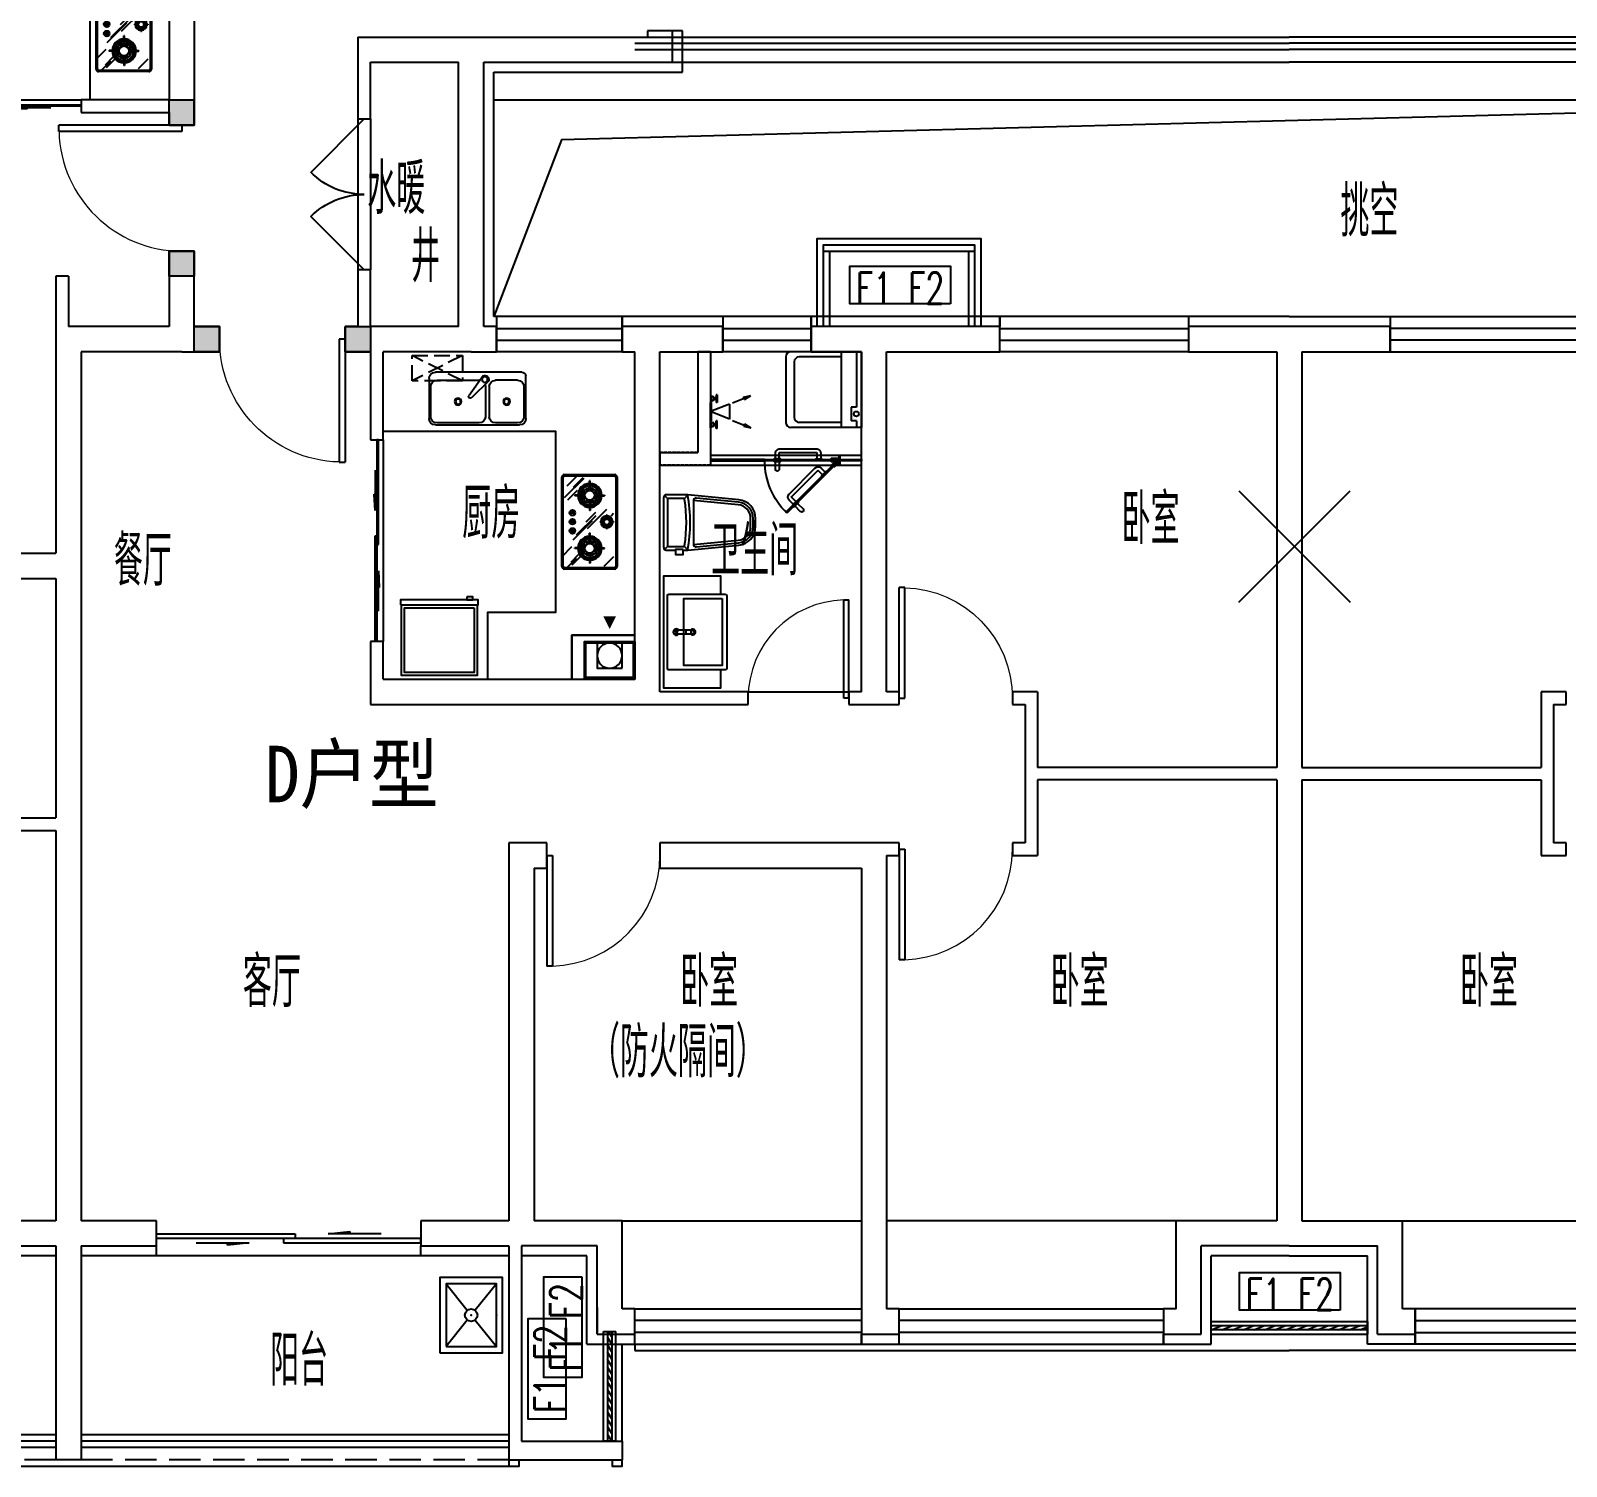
# Model space of a CAD drawing. Extents: x 1783717 to 1875059, y 1234617 to 1294017.
# Drawn here: x 1815726 to 1827926, y 1257013 to 1268413 of the extents above; entities that cross this region are included whole.
import ezdxf
from ezdxf.enums import TextEntityAlignment as Align

# ---------------------------------------------------------------- set-up
doc = ezdxf.new("R2010")
doc.units = 0
doc.header["$LTSCALE"] = 1000
doc.header["$MEASUREMENT"] = 0
for name, pattern in [('CENTER', [2, 1.25, -0.25, 0.25, -0.25]), ('DASH', [0.35, 0.25, -0.1]), ('DOTE', [2.42, 2, -0.2, 0.02, -0.2])]:
    doc.linetypes.add(name, pattern=pattern)
doc.layers.get('Defpoints').update_dxf_attribs({"linetype": 'DOTE'})
for name, color, linetype in [('AD-AXIS-AXIS', 12, 'CENTER'), ('AE-EQPM-SMAL', 50, 'Continuous'), ('AE-EQPM-TOLT', 8, 'Continuous'), ('C-SHET-SHET', 7, 'Continuous'), ('LVTRY', 8, 'Continuous'), ('PUB_TEXT', 7, 'Continuous'), ('SURFACE', 8, 'Continuous'), ('WALL', 255, 'Continuous'), ('WINDOW', 4, 'Continuous'), ('厨卫器具', 8, 'Continuous'), ('文字', 136, 'Continuous'), ('栏杆', 201, 'Continuous'), ('梁', 254, 'DASH'), ('看线', 30, 'Continuous'), ('线脚', 151, 'Continuous')]:
    doc.layers.add(name, color=color, linetype=linetype)
doc.layers.add('图框标记', color=140, linetype='Continuous', plot=False)
doc.styles.add('HNSJY', font='simplex.shx', dxfattribs={"width": 0.8, "bigfont": 'gbcbig.shx'})
doc.styles.add('TranSketch-1', font='romans.shx', dxfattribs={"width": 0.7, "bigfont": 'gbcbig.shx'})
doc.styles.add('XB', font='simhei.ttf', dxfattribs={"width": 0.9, "bigfont": 'gbcbig.shx'})

# ---------------------------------------------------------------- blocks, each defined once
blk = doc.blocks.new('DFSADSFDDSDFSDFS')
at = {"layer": '厨卫器具'}
blk.add_lwpolyline([(851038, -197280, 0, 100, 0), (851038, -197180, 100, 100, 0)], format="xyseb", dxfattribs=at)
at = {"layer": '厨卫器具', "linetype": 'Continuous'}
blk.add_lwpolyline([(851338, -197679), (851338, -197329), (850838, -197329)], dxfattribs=at)
for points in [[(850838, -197329), (851338, -197329), (851338, -197679), (850838, -197679)], [(850838, -197679), (851238, -197679), (851238, -197379), (850838, -197379)], [(850851, -197666), (851226, -197666), (851226, -197391), (850851, -197391)], [(850938, -197591), (850938, -197391), (851138, -197391), (851138, -197591)]]:
    blk.add_lwpolyline(points, close=True, dxfattribs=at)
blk.add_circle((851038, -197491), 99.8, dxfattribs=at)
blk = doc.blocks.new('A$C114B0873')
for p, q in [((0, 50), (0, 394)), ((32, 418), (719, 418)), ((340, 390), (452, 234)), ((769, 368), (769, 50)), ((16, 305), (16, 65)), ((66, 355), (242, 355)), ((292, 305), (292, 65)), ((295, 351), (431, 217)), ((322, 305), (322, 65)), ((706, 355), (372, 355)), ((756, 65), (756, 305)), ((719, 0), (50, 0)), ((66, 15), (242, 15)), ((372, 15), (706, 15))]:
    blk.add_line(p, q)
for centre, radius in [((327, 360), 22.7), ((154, 185), 27.5), ((154, 185), 20), ((539, 185), 27.5), ((539, 185), 20)]:
    blk.add_circle(centre, radius)
for centre, radius, start, end in [((33, 383), 35, 90, 162.8429), ((329, 357), 34.6, 70.5271, 190.5271), ((719, 368), 50, 0, 90), ((66, 305), 50, 90, 180), ((242, 305), 50, 0, 90), ((372, 305), 50, 161.1096, 180), ((372, 305), 50, 90, 97.6978), ((706, 305), 50, 0, 90), ((442, 225), 13.5, 219.7378, 41.3163), ((50, 50), 50, 180, 270), ((66, 65), 50, 180, 270), ((242, 65), 50, 270, 0), ((372, 65), 50, 180, 270), ((706, 65), 50, 270, 0), ((719, 50), 50, 270, 0)]:
    blk.add_arc(centre, radius, start, end)
blk = doc.blocks.new('A$C472D4D78')
for p, q in [((20, 750), (420, 750)), ((0, 20), (0, 730)), ((440, 730), (440, 20)), ((420, 0), (20, 0))]:
    blk.add_line(p, q)
at = {"color": 251}
for p, q in [((20, 740), (420, 740)), ((42, 661), (119, 739)), ((10, 20), (10, 730)), ((22, 568), (177, 722)), ((48, 550), (125, 627)), ((92, 651), (170, 728)), ((169, 613), (174, 607)), ((173, 620), (184, 609)), ((187, 634), (198, 623)), ((194, 638), (200, 633)), ((220, 630), (220, 702)), ((225, 702), (220, 702)), ((225, 630), (225, 702)), ((250, 638), (245, 633)), ((257, 634), (246, 623)), ((271, 620), (260, 609)), ((275, 613), (270, 607)), ((430, 730), (430, 20)), ((177, 587), (104, 587)), ((104, 587), (104, 582)), ((177, 582), (104, 582)), ((174, 562), (169, 557)), ((184, 561), (173, 550)), ((198, 547), (187, 536)), ((200, 537), (194, 532)), ((220, 540), (220, 466)), ((225, 540), (225, 466)), ((245, 537), (250, 532)), ((246, 547), (257, 536)), ((260, 561), (271, 550)), ((267, 587), (340, 587)), ((267, 582), (340, 582)), ((270, 562), (275, 557)), ((340, 587), (340, 582)), ((100, 451), (69, 451)), ((100, 443), (69, 443)), ((100, 380), (69, 380)), ((100, 372), (69, 372)), ((89, 232), (244, 387)), ((118, 272), (273, 426)), ((194, 374), (271, 452)), ((203, 321), (357, 476)), ((225, 466), (220, 466)), ((306, 378), (306, 373)), ((330, 378), (306, 378)), ((330, 373), (306, 373)), ((326, 395), (333, 388)), ((337, 406), (344, 399)), ((360, 427), (355, 427)), ((355, 402), (355, 427)), ((360, 402), (360, 427)), ((370, 399), (377, 406)), ((381, 388), (389, 395)), ((385, 378), (411, 378)), ((385, 373), (411, 373)), ((391, 424), (410, 444)), ((411, 378), (411, 373)), ((100, 307), (69, 307)), ((100, 299), (69, 299)), ((225, 284), (220, 284)), ((220, 210), (220, 284)), ((225, 210), (225, 284)), ((326, 355), (333, 362)), ((337, 344), (344, 351)), ((355, 348), (355, 322)), ((355, 322), (360, 322)), ((360, 348), (360, 322)), ((370, 351), (377, 344)), ((381, 362), (389, 355)), ((2, 101), (79, 178)), ((177, 168), (104, 168)), ((104, 163), (104, 168)), ((177, 163), (104, 163)), ((174, 188), (169, 193)), ((169, 137), (174, 143)), ((184, 189), (173, 200)), ((173, 130), (184, 141)), ((198, 203), (187, 214)), ((187, 116), (198, 127)), ((200, 213), (194, 218)), ((245, 213), (250, 218)), ((246, 203), (257, 214)), ((257, 116), (246, 127)), ((260, 189), (271, 200)), ((271, 130), (260, 141)), ((267, 168), (340, 168)), ((267, 163), (340, 163)), ((270, 188), (275, 193)), ((275, 137), (270, 143)), ((340, 163), (340, 168)), ((420, 10), (20, 10)), ((41, 10), (118, 87)), ((74, 55), (139, 120)), ((82, 33), (151, 102)), ((194, 112), (200, 117)), ((220, 120), (220, 48)), ((225, 48), (220, 48)), ((225, 120), (225, 48)), ((250, 112), (245, 117)), ((337, 24), (414, 101))]:
    blk.add_line(p, q, dxfattribs=at)
for centre, radius in [((222, 585), 39), ((248, 509), 3.73), ((261, 515), 3.73), ((84, 447), 22.5), ((84, 376), 22.5), ((357, 375), 22.4), ((84, 303), 22.5), ((248, 241), 3.73), ((386, 346), 3.73), ((222, 165), 39), ((261, 235), 3.73)]:
    blk.add_circle(centre, radius, dxfattribs=at)
for centre, start, end in [((20, 730), 90, 180), ((420, 730), 0, 90), ((20, 20), 180, 270), ((420, 20), 270, 0)]:
    blk.add_arc(centre, 20, start, end)
for centre, radius, start, end in [((20, 730), 10, 90, 180), ((420, 730), 10, 0, 90), ((222, 585), 95, 91.5918, 178.4082), ((222, 585), 90, 91.5918, 178.4082), ((222, 585), 85, 91.6854, 178.3146), ((222, 585), 75, 91.9102, 178.0898), ((222, 585), 60, 92.388, 177.612), ((222, 585), 45, 93.1847, 122.1604), ((222, 585), 53, 92.7036, 115.1461), ((222, 630), 2.58, 194.2945, 345.7055), ((222, 585), 95, 1.5918, 88.4082), ((222, 585), 90, 1.5918, 88.4082), ((222, 585), 85, 1.6854, 88.3146), ((222, 585), 75, 1.9102, 88.0898), ((222, 585), 60, 2.388, 87.612), ((222, 585), 53, 64.8539, 87.2964), ((222, 585), 45, 57.8396, 86.8153), ((222, 585), 95, 181.5918, 268.4082), ((222, 585), 90, 181.5918, 268.4082), ((222, 585), 85, 181.6854, 268.3146), ((222, 585), 75, 181.9102, 268.0898), ((222, 585), 60, 182.388, 267.612), ((222, 585), 53, 154.8539, 177.2964), ((222, 585), 53, 182.7036, 205.1461), ((222, 585), 45, 147.8396, 176.8153), ((176, 585), 2.63, 287.9418, 72.0582), ((222, 585), 45, 183.1847, 212.1604), ((222, 585), 45, 237.8396, 266.8153), ((222, 585), 53, 244.8539, 267.2964), ((222, 539), 2.63, 18.412, 161.588), ((222, 585), 95, 271.5918, 358.4082), ((222, 585), 90, 271.5918, 358.4082), ((222, 585), 85, 271.6854, 358.3146), ((222, 585), 75, 271.9102, 358.0898), ((222, 585), 60, 272.388, 357.612), ((222, 585), 45, 273.1847, 302.1604), ((222, 585), 53, 272.7036, 295.1461), ((222, 585), 45, 3.1847, 32.1604), ((222, 585), 45, 327.8396, 356.8153), ((267, 585), 2.51, 93.9579, 266.0421), ((222, 585), 53, 2.7036, 25.1461), ((222, 585), 53, 334.8539, 357.2964), ((84, 447), 18.5, 21.3237, 158.6763), ((69, 453), 2, 158.6763, 270), ((69, 441), 2, 90, 201.3237), ((84, 447), 18.5, 201.3237, 338.6763), ((84, 376), 18.5, 21.3237, 158.6763), ((69, 382), 2, 158.6763, 270), ((69, 370), 2, 90, 201.3237), ((84, 376), 18.5, 201.3237, 338.6763), ((100, 453), 2, 270, 21.3237), ((100, 441), 2, 338.6763, 90), ((100, 382), 2, 270, 21.3237), ((100, 370), 2, 338.6763, 90), ((357, 375), 47.4, 93.0255, 176.9745), ((357, 375), 47.4, 183.0255, 266.9745), ((357, 375), 37.4, 93.8363, 176.1637), ((357, 375), 37.4, 183.8363, 266.1637), ((357, 375), 27.4, 151.9979, 174.7569), ((330, 375), 2.5, 268.3317, 91.6683), ((357, 375), 27.4, 185.2431, 208.0021), ((357, 375), 27.4, 95.206, 118.0021), ((357, 403), 2.52, 187.2236, 352.7764), ((357, 375), 47.4, 3.0255, 86.9745), ((357, 375), 37.4, 3.8363, 86.1637), ((357, 375), 27.4, 61.9979, 84.794), ((357, 375), 37.4, 273.8363, 356.1637), ((357, 375), 47.4, 273.0255, 356.9745), ((357, 375), 27.4, 5.203, 28.0021), ((357, 375), 27.4, 331.9979, 354.797), ((385, 375), 2.52, 97.9505, 262.0495), ((84, 303), 18.5, 21.3237, 158.6763), ((69, 309), 2, 158.6763, 270), ((69, 297), 2, 90, 201.3237), ((84, 303), 18.5, 201.3237, 338.6763), ((100, 309), 2, 270, 21.3237), ((100, 297), 2, 338.6763, 90), ((222, 165), 95, 91.5918, 178.4082), ((222, 165), 90, 91.5918, 178.4082), ((222, 165), 85, 91.6854, 178.3146), ((222, 165), 95, 1.5918, 88.4082), ((222, 165), 90, 1.5918, 88.4082), ((222, 165), 85, 1.6854, 88.3146), ((357, 375), 27.4, 241.9979, 264.8384), ((357, 347), 2.62, 17.6318, 162.3682), ((357, 375), 27.4, 275.1616, 298.0021), ((222, 165), 95, 181.5918, 268.4082), ((222, 165), 90, 181.5918, 268.4082), ((222, 165), 85, 181.6854, 268.3146), ((222, 165), 75, 91.9102, 178.0898), ((222, 165), 75, 181.9102, 268.0898), ((222, 165), 60, 92.388, 177.612), ((222, 165), 60, 182.388, 267.612), ((222, 165), 53, 154.8539, 177.2964), ((222, 165), 53, 182.7036, 205.1461), ((222, 165), 45, 147.8396, 176.8153), ((176, 165), 2.63, 287.9418, 72.0582), ((222, 165), 45, 183.1847, 212.1604), ((222, 165), 45, 93.1847, 122.1604), ((222, 165), 45, 237.8396, 266.8153), ((222, 165), 53, 92.7036, 115.1461), ((222, 211), 2.63, 198.412, 341.588), ((222, 120), 2.58, 14.2945, 165.7055), ((222, 165), 75, 1.9102, 88.0898), ((222, 165), 60, 2.388, 87.612), ((222, 165), 53, 64.8539, 87.2964), ((222, 165), 45, 57.8396, 86.8153), ((222, 165), 60, 272.388, 357.612), ((222, 165), 75, 271.9102, 358.0898), ((222, 165), 85, 271.6854, 358.3146), ((222, 165), 90, 271.5918, 358.4082), ((222, 165), 95, 271.5918, 358.4082), ((222, 165), 45, 273.1847, 302.1604), ((222, 165), 45, 3.1847, 32.1604), ((222, 165), 45, 327.8396, 356.8153), ((267, 165), 2.51, 93.9579, 266.0421), ((222, 165), 53, 2.7036, 25.1461), ((222, 165), 53, 334.8539, 357.2964), ((20, 20), 10, 180, 270), ((222, 165), 53, 244.8539, 267.2964), ((222, 165), 53, 272.7036, 295.1461), ((420, 20), 10, 270, 0)]:
    blk.add_arc(centre, radius, start, end, dxfattribs=at)
blk = doc.blocks.new('A-Kitchen-Refrigeratory-600x600')
at = {"layer": 'LVTRY'}
for points in [[(8, -560), (8, 0), (608, 0), (608, -560)], [(32, -536), (32, -24), (584, -24), (584, -536), (32, -536)]]:
    blk.add_lwpolyline(points, dxfattribs=at)
for points in [[(616, -560), (0, -560), (0, -600), (616, -600)], [(90, -624), (90, -600), (42, -600), (42, -624)]]:
    blk.add_lwpolyline(points, close=True, dxfattribs=at)
blk = doc.blocks.new('*U163')
at = {"color": 0, "linetype": 'ByBlock'}
for p, q in [((-15, -50), (-15, -90)), ((15, -50), (15, -90))]:
    blk.add_line(p, q, dxfattribs=at)
at = {"color": 8, "linetype": 'ByBlock'}
blk.add_line((-15, -145), (15, -145), dxfattribs=at)
at = {"color": 0, "linetype": 'ByBlock', "flags": 128}
for points in [[(-290, -470), (290, -470, 0.414214), (300, -460), (300, -10, 0.414214), (290, 0), (-290, 0, 0.414214), (-300, -10), (-300, -460, 0.414214)], [(-15, -184), (-15, -90, -3), (15, -90), (15, -184, -2.539565)]]:
    blk.add_lwpolyline(points, format="xyb", close=True, dxfattribs=at)
blk.add_lwpolyline([(-265, -435), (265, -435), (265, -130), (-265, -130)], close=True, dxfattribs=at)
blk.add_lwpolyline([(15, -184), (15, -187), (-15, -187), (-15, -184)], dxfattribs=at)
at = {"color": 8, "linetype": 'ByBlock'}
for centre, radius in [((0, -70), 10), ((0, -200), 14)]:
    blk.add_circle(centre, radius, dxfattribs=at)
blk = doc.blocks.new('XU-90-SF-N1$0$A$C2565291E')
at = {"layer": 'LVTRY', "color": 8}
for points in [[(115, 100), (115, 162, 1), (85, 162), (85, 100)], [(85, 80), (85, 35, 0.414214), (120, 0), (410, 0, 0.414214), (445, 35), (445, 80)], [(115, 80), (115, 35, 0.414214), (120, 30), (410, 30, 0.414214), (415, 35), (415, 80)]]:
    blk.add_lwpolyline(points, format="xyb", dxfattribs=at)
at = {"layer": 'LVTRY'}
blk.add_lwpolyline([(0, 95), (0, 85), (583, 85), (583, 95)], close=True, dxfattribs=at)
at = {"layer": 'LVTRY', "color": 8}
for points in [[(125, 95), (75, 95), (75, 100), (125, 100)], [(125, 85), (125, 80), (75, 80), (75, 85)], [(455, 85), (405, 85), (405, 80), (455, 80)], [(590, 102), (590, 78), (528, 78), (528, 84), (584, 84), (584, 96), (528, 96), (528, 102)], [(590, 60), (590, 120), (600, 120), (600, 60)]]:
    blk.add_lwpolyline(points, close=True, dxfattribs=at)
blk.add_lwpolyline([(548, 96), (548, 84)], dxfattribs=at)
blk = doc.blocks.new('XU-90-SF-N1$0$A$C073F1415')
at = {"layer": 'LVTRY', "color": 8}
for p, q in [((565, 395), (574, 387)), ((309, 46), (514, 251)), ((514, 258), (482, 290)), ((535, 279), (504, 311)), ((256, 92), (212, 136)), ((330, 25), (535, 230)), ((235, 71), (191, 114)), ((238, 53), (274, 88)), ((242, 49), (238, 53)), ((277, 85), (242, 49)), ((249, 57), (281, 25)), ((270, 78), (302, 46)), ((274, 88), (277, 85))]:
    blk.add_line(p, q, dxfattribs=at)
at = {"layer": 'LVTRY'}
blk.add_lwpolyline([(178, 7), (185, 0), (598, 412), (591, 419)], close=True, dxfattribs=at)
at = {"layer": 'LVTRY', "color": 8}
for points in [[(591, 429), (608, 412), (564, 368), (559, 373), (599, 412), (591, 421), (551, 381), (547, 385)], [(507, 322), (472, 286), (475, 283), (511, 318)], [(267, 95), (231, 60), (228, 64), (263, 99)]]:
    blk.add_lwpolyline(points, close=True, dxfattribs=at)
for centre, radius, start, end in [((511, 255), 5, 315, 45), ((511, 255), 35, 315, 45), ((202, 125), 15, 45, 225), ((599, 421), 590, 224.5145, 269.5145), ((306, 49), 35, 225, 315), ((306, 49), 5, 225, 315)]:
    blk.add_arc(centre, radius, start, end, dxfattribs=at)
blk = doc.blocks.new('XU-90-SF-N1$0$ewrg')
at = {"layer": 'LVTRY', "color": 5, "rotation": 180}
blk.add_blockref('XU-90-SF-N1$0$A$C2565291E', (171606, 26164), dxfattribs=at)
at = {"layer": 'LVTRY', "color": 6, "rotation": 89.99999999999999}
blk.add_blockref('XU-90-SF-N1$0$A$C073F1415', (171437, 25475), dxfattribs=at)
blk = doc.blocks.new('A$C632A2E50')
at = {"layer": 'LVTRY'}
for points in [[(51, 230), (0, 262), (59, 250)], [(0, 6), (51, 38), (59, 18)]]:
    blk.add_hatch(color=256, dxfattribs=at).paths.add_polyline_path(points)
for p, q in [((59, 250), (0, 262)), ((51, 230), (0, 262)), ((51, 230), (59, 250)), ((268, 268), (276, 268)), ((268, 268), (268, 208)), ((276, 268), (276, 245)), ((276, 245), (276, 241)), ((276, 245), (295, 245)), ((295, 253), (295, 245)), ((295, 253), (315, 253)), ((295, 245), (295, 231)), ((315, 263), (315, 253)), ((315, 263), (323, 263)), ((315, 253), (315, 223)), ((323, 263), (323, 213)), ((147, 203), (55, 240)), ((170, 194), (170, 74)), ((170, 194), (323, 134)), ((170, 74), (323, 134)), ((268, 208), (276, 208)), ((276, 241), (276, 235)), ((276, 235), (276, 231)), ((276, 231), (276, 208)), ((276, 231), (295, 231)), ((295, 231), (295, 223)), ((295, 223), (315, 223)), ((315, 223), (315, 213)), ((315, 213), (323, 213)), ((315, 60), (315, 208)), ((315, 208), (323, 208)), ((323, 60), (323, 208)), ((51, 38), (0, 6)), ((59, 18), (0, 6)), ((51, 38), (59, 18)), ((147, 65), (55, 28)), ((268, 60), (276, 60)), ((268, 0), (268, 60)), ((276, 37), (276, 60)), ((276, 33), (276, 37)), ((276, 37), (295, 37)), ((276, 27), (276, 33)), ((276, 23), (276, 27)), ((276, 0), (276, 23)), ((276, 23), (295, 23)), ((295, 37), (295, 45)), ((295, 45), (315, 45)), ((295, 23), (295, 37)), ((295, 15), (295, 23)), ((295, 15), (315, 15)), ((315, 60), (323, 60)), ((315, 45), (315, 55)), ((315, 55), (323, 55)), ((315, 15), (315, 45)), ((315, 5), (315, 15)), ((315, 5), (323, 5)), ((323, 5), (323, 55)), ((268, 0), (276, 0))]:
    blk.add_line(p, q, dxfattribs=at)
blk = doc.blocks.new('*U162')
at = {"color": 0}
for p, q in [((-200, 0), (200, 0)), ((-187, -33), (-214, -6)), ((187, -33), (214, -6))]:
    blk.add_line(p, q, dxfattribs=at)
at = {"color": 0, "flags": 128}
for points in [[(-220, -154), (-220, -190), (-180, -596, 0.383798), (-31, -730), (31, -730, 0.383798), (180, -596), (220, -190), (220, -20, 0.414214), (200, 0)], [(-200, 0, 0.414214), (-220, -20), (-220, -94)], [(-188, -163), (-220, -190, 0.090909), (220, -190), (188, -163)], [(-175, -235), (-141, -592, 0.383798), (-31, -690), (31, -690, 0.383798), (141, -592), (175, -235)]]:
    blk.add_lwpolyline(points, format="xyb", dxfattribs=at)
blk.add_lwpolyline([(-214, -154), (-214, -94), (-220, -94), (-254, -94), (-254, -154), (-220, -154)], close=True, dxfattribs=at)
for points in [[(190, -40, 0.414214), (180, -30), (-180, -30, 0.414214), (-190, -40), (-190, -156, 0.370039), (-182, -166, 0.07672), (182, -166, 0.370039), (190, -156)], [(-193, -257), (-161, -594, 0.383798), (-31, -710), (31, -710, 0.383798), (161, -594), (193, -257, 0.445298), (173, -235), (-173, -235, 0.445298)]]:
    blk.add_lwpolyline(points, format="xyb", close=True, dxfattribs=at)
blk = doc.blocks.new('A$C348B1B16')
at = {"layer": 'LVTRY', "linetype": 'DASH'}
for p, q in [((0, 0), (800, 400)), ((0, 400), (800, 0))]:
    blk.add_line(p, q, dxfattribs=at)
blk.add_lwpolyline([(0, 0), (800, 0), (800, 400), (0, 400)], close=True, dxfattribs=at)
blk = doc.blocks.new('A$C0873034E')
for p, q in [((0, 0), (0, 450)), ((0, 450), (420, 450)), ((30, 410), (30, 450)), ((30, 410), (60, 410)), ((60, 330), (60, 410)), ((120, 0), (120, 450)), ((120, 420), (370, 420)), ((400, 60), (400, 390)), ((450, 30), (450, 420)), ((30, 0), (30, 330)), ((30, 330), (60, 330)), ((120, 30), (370, 30)), ((0, 0), (420, 0))]:
    blk.add_line(p, q)
blk.add_circle((30, 370), 15)
for centre, start, end in [((370, 390), 0, 90), ((420, 420), 0, 90), ((370, 60), 270, 0), ((420, 30), 270, 0)]:
    blk.add_arc(centre, 30, start, end)
blk = doc.blocks.new('$lvtry$00000191')
at = {"color": 0}
for p, q in [((-250, -50, 0), (-39, -219, 0)), ((39, -219, 0), (250, -50, 0)), ((-250, -450, 0), (-39, -281, 0)), ((39, -281, 0), (250, -450, 0))]:
    blk.add_line(p, q, dxfattribs=at)
at = {"color": 0, "elevation": 0}
for points in [[(300, -500), (300, 0), (-300, 0), (-300, -500)], [(250, -450), (250, -50), (-250, -50), (-250, -450)]]:
    blk.add_lwpolyline(points, close=True, dxfattribs=at)
at = {"color": 0}
blk.add_circle((0, -250, 0), 50, dxfattribs=at)
for p in [(0, -50, 0), (0, -250, 0)]:
    blk.add_point(p, dxfattribs=at)
blk = doc.blocks.new('A$C15415EA7')
at = {"layer": 'Defpoints', "ltscale": 0.1}
blk.add_lwpolyline([(7000, 1431), (7000, 1100), (6800, 1100)], dxfattribs=at)
at = {"layer": 'LVTRY'}
for p, q in [((3200, 13086), (4400, 13086)), ((3200, 13086), (4400, 13086)), ((3631, 13041), (3200, 13041)), ((3200, 13006), (4400, 13006)), ((3200, 13006), (4400, 13006)), ((1970, 11870), (630, 11870)), ((630, 11870), (630, 10700)), ((6700, 6600), (6700, 5400)), ((6700, 6600), (6700, 5400)), ((6735, 6119), (6735, 6600)), ((6780, 6600), (6780, 5400)), ((6780, 6600), (6780, 5400))]:
    blk.add_line(p, q, dxfattribs=at)
for points in [[(3631, 13051), (3200, 13051), (3200, 13041), (3631, 13041)], [(4231, 13051), (4400, 13051), (4400, 13041), (4231, 13041)], [(6745, 6119), (6745, 6600), (6735, 6600), (6735, 6119)], [(6745, 5400), (6745, 5519), (6735, 5519), (6735, 5400)]]:
    blk.add_lwpolyline(points, close=True, dxfattribs=at)
for points in [[(2600, 11530), (1970, 11530), (1970, 11870)], [(3250, 10950), (3250, 10700), (2800, 10700), (2800, 11800), (3250, 11800), (3250, 11550)], [(5125, 6470), (5030, 6470), (5030, 6920), (5820, 6920), (5820, 6470), (5725, 6470)]]:
    blk.add_lwpolyline(points, dxfattribs=at)
at = {"layer": 'LVTRY', "linetype": 'ByBlock'}
blk.add_lwpolyline([(6680, 6700), (6850, 6700), (6850, 6950), (6680, 6950)], close=True, dxfattribs=at)
blk.add_lwpolyline([(6850, 6950), (6680, 6700)], dxfattribs=at)
at = {"layer": 'WALL'}
for p, q in [((3100, 13900), (3100, 13106)), ((3200, 13900), (3100, 13900)), ((3200, 13900), (3200, 13006)), ((3100, 13106), (2800, 13106)), ((2800, 13006), (2800, 13106)), ((3200, 13006), (2800, 13006)), ((6850, 6950), (6850, 6700)), ((6950, 6950), (6850, 6950)), ((6950, 6950), (6950, 6700)), ((6850, 6700), (6700, 6700)), ((6700, 6600), (6700, 6700)), ((6850, 6600), (6700, 6600)), ((7600, 6600), (6850, 6600)), ((7600, 6700), (6950, 6700)), ((7600, 6600), (7600, 6700))]:
    blk.add_line(p, q, dxfattribs=at)
at = {"layer": '梁', "ltscale": 0.1}
for points in [[(6850, 6950), (6850, 6700), (6700, 6700), (6700, 6600), (7600, 6600)], [(6950, 6950), (6950, 6700), (7600, 6700)]]:
    blk.add_lwpolyline(points, dxfattribs=at)
at = {"layer": 'AE-EQPM-TOLT', "extrusion": (0, 0, -1), "xscale": 1.333299999999999, "yscale": 1.333299999999999, "zscale": -1.333299999999999}
blk.add_blockref('A$C0873034E', (-4400, 13300), dxfattribs=at)
at = {"layer": 'LVTRY', "extrusion": (0, 0, -1), "zscale": -1}
blk.add_blockref('A$C632A2E50', (-3523, 13291), dxfattribs=at)
at = {"layer": 'LVTRY', "xscale": -1}
for name, p in [('XU-90-SF-N1$0$ewrg', (175238, -13028)), ('A$C114B0873', (1685, 11920)), ('A$C472D4D78', (580, 10925))]:
    blk.add_blockref(name, p, dxfattribs=at)
at = {"layer": 'LVTRY', "linetype": 'ByBlock', "rotation": 90}
blk.add_blockref('*U162', (2830, 12550), dxfattribs=at)
at = {"layer": 'LVTRY', "extrusion": (0, 0, -1), "xscale": 0.5, "yscale": 0.5, "zscale": -0.5, "rotation": 90}
blk.add_blockref('A$C348B1B16', (-2370, 11613), dxfattribs=at)
at = {"layer": 'LVTRY', "linetype": 'ByBlock', "xscale": -1, "rotation": 90}
blk.add_blockref('*U163', (2830, 11250), dxfattribs=at)
at = {"layer": 'LVTRY'}
for name, p, xscale, rotation in [('A-Kitchen-Refrigeratory-600x600', (2570, 10815), -0.999999999999998, 269.9931289741526), ('XU-90-SF-N1$0$ewrg', (-19334, -165487), -1, 270)]:
    blk.add_blockref(name, p, dxfattribs=dict(at, xscale=xscale, rotation=rotation))
at = {"layer": 'LVTRY', "linetype": 'ByBlock', "xscale": -1}
blk.add_blockref('*U163', (5425, 6890), dxfattribs=at)
at = {"layer": 'LVTRY', "linetype": 'ByBlock'}
blk.add_blockref('*U162', (6245, 6920), dxfattribs=at)
at = {"layer": 'LVTRY', "extrusion": (0, 0, -1), "zscale": -1, "rotation": 90}
blk.add_blockref('A$C632A2E50', (-6986, 6277), dxfattribs=at)
at = {"layer": 'LVTRY', "yscale": -1, "rotation": 90}
blk.add_blockref('$lvtry$00000191', (3650, 1050), dxfattribs=at)
at = {"layer": '厨卫器具', "extrusion": (0, 0, -1), "zscale": -1, "rotation": 180}
blk.add_blockref('DFSADSFDDSDFSDFS', (850838, -185179), dxfattribs=at)
blk = doc.blocks.new('A$C32A1346B')
at = {"layer": 'Defpoints', "ltscale": 0.1}
blk.add_lwpolyline([(1670, 1112), (1670, 900), (1911, 900)], dxfattribs=at)
at = {"layer": 'LVTRY'}
for p, q in [((2570, 7880, 0), (3770, 7880)), ((2570, 7880, 0), (3770, 7880)), ((3001, 7835, 0), (2570, 7835, 0)), ((2570, 7800, 0), (3770, 7800)), ((2570, 7800, 0), (3770, 7800))]:
    blk.add_line(p, q, dxfattribs=at)
at = {"layer": 'LVTRY', "elevation": 0}
for points in [[(-30, 8070), (1340, 8070), (1340, 6630), (800, 6630), (800, 6100)], [(2650, 6175), (2650, 6030), (2200, 6030), (2200, 6920), (2650, 6920), (2650, 6775)]]:
    blk.add_lwpolyline(points, dxfattribs=at)
for points in [[(3001, 7845), (2570, 7845), (2570, 7835), (3001, 7835)], [(3601, 7845), (3770, 7845), (3770, 7835), (3601, 7835)]]:
    blk.add_lwpolyline(points, close=True, dxfattribs=at)
at = {"layer": 'WALL'}
for p, q in [((2470, 8700), (2470, 7900)), ((2570, 8700), (2470, 8700)), ((2570, 8700), (2570, 7800)), ((2170, 7900), (2470, 7900)), ((2170, 7900), (2170, 7800)), ((2170, 7800), (2570, 7800))]:
    blk.add_line(p, q, dxfattribs=at)
at = {"layer": '梁', "ltscale": 0.1, "elevation": 0}
for points in [[(2470, 8700), (2470, 7900), (2170, 7900)], [(2570, 8700), (2570, 7800), (2170, 7800)]]:
    blk.add_lwpolyline(points, dxfattribs=at)
at = {"layer": 'AE-EQPM-TOLT', "extrusion": (0, 0, -1), "xscale": -1.333299999999999, "yscale": 1.333299999999999, "zscale": -1.333299999999999, "rotation": 180}
blk.add_blockref('A$C0873034E', (-3770, 8700), dxfattribs=at)
at = {"layer": 'LVTRY', "extrusion": (0, 0, -1), "xscale": 0.5, "yscale": 0.5, "zscale": -0.5}
blk.add_blockref('A$C348B1B16', (-600, 8470, 0), dxfattribs=at)
at = {"layer": 'LVTRY', "xscale": -1}
for name, p in [('A$C114B0873', (1105, 8120, 0)), ('XU-90-SF-N1$0$ewrg', (174608, -18234, 0))]:
    blk.add_blockref(name, p, dxfattribs=at)
at = {"layer": 'LVTRY', "extrusion": (0, 0, -1), "zscale": -1}
blk.add_blockref('A$C632A2E50', (-2893, 8091, 0), dxfattribs=at)
at = {"layer": 'LVTRY'}
blk.add_blockref('A$C472D4D78', (1390, 6975, 0), dxfattribs=at)
at = {"layer": 'LVTRY', "linetype": 'ByBlock', "rotation": 90}
blk.add_blockref('*U162', (2200, 7345, 0), dxfattribs=at)
at = {"layer": 'LVTRY'}
for name, p, rotation in [('A-Kitchen-Refrigeratory-600x600', (725, 6130, 0), 180), ('$lvtry$00000191', (920, 1050, 0), 270)]:
    blk.add_blockref(name, p, dxfattribs=dict(at, rotation=rotation))
at = {"layer": 'LVTRY', "linetype": 'ByBlock', "xscale": -1, "rotation": 90}
blk.add_blockref('*U163', (2230, 6475, 0), dxfattribs=at)
at = {"layer": '厨卫器具', "xscale": -1}
blk.add_blockref('DFSADSFDDSDFSDFS', (852808, 203779), dxfattribs=at)
blk = doc.blocks.new('A$C56167BD5')
h = blk.add_hatch(color=256)
h.paths.add_polyline_path([(0, 2000), (200, 2000), (200, 1800), (0, 1800)])
h.paths.add_polyline_path([(0, 800), (200, 800), (200, 600), (0, 600)])
h.paths.add_polyline_path([(200, 200), (400, 200), (400, 0), (200, 0)])
h.paths.add_polyline_path([(1400, 200), (1600, 200), (1600, 0), (1400, 0)])
h.paths.add_polyline_path([(16200, 200), (16400, 200), (16400, 0), (16200, 0)])
h.paths.add_polyline_path([(17400, 200), (17600, 200), (17600, 0), (17400, 0)])
h.paths.add_polyline_path([(17600, 800), (17800, 800), (17800, 600), (17600, 600)])
h.paths.add_polyline_path([(17600, 2000), (17800, 2000), (17800, 1800), (17600, 1800)])
at = {"layer": 'WALL'}
for points in [[(0, 2000), (200, 2000), (200, 1800), (0, 1800)], [(0, 800), (200, 800), (200, 600), (0, 600)], [(200, 200), (400, 200), (400, 0), (200, 0)], [(1400, 200), (1600, 200), (1600, 0), (1400, 0)]]:
    blk.add_lwpolyline(points, close=True, dxfattribs=at)
blk = doc.blocks.new('$DorLib2D$00000131')
at = {"color": 0, "linetype": 'Continuous'}
for p, q in [((0.15, 0.125), (0.2319, 0.1973)), ((0.2319, 0.1973), (0.2319, 0.125)), ((-0.5, 0.125), (-0.5, 0)), ((0.0192, 0.125), (-0.5, 0.125)), ((0.0192, 0), (0.0192, 0.125)), ((0.35, 0.125), (0.15, 0.125)), ((-0.5, 0), (0.0192, 0)), ((-0.024, 0), (0.5, 0)), ((-0.024, -0.125), (-0.024, 0)), ((0.5, 0), (0.5, -0.125)), ((-0.35, -0.125), (-0.15, -0.125)), ((-0.2319, -0.1973), (-0.2319, -0.125)), ((-0.15, -0.125), (-0.2319, -0.1973)), ((0.5, -0.125), (-0.024, -0.125))]:
    blk.add_line(p, q, dxfattribs=at)
blk = doc.blocks.new('$WINLIB2D$00000001')
at = {"color": 0}
for points in [[(-0.5, 0.5), (-0.5, -0.5)], [(-0.5, 0.5), (0.5, 0.5)], [(0.5, -0.5), (0.5, 0.5)], [(0.5, 0.1667), (-0.5, 0.1667)], [(0.5, -0.1667), (-0.5, -0.1667)], [(-0.5, -0.5), (0.5, -0.5)]]:
    blk.add_lwpolyline(points, dxfattribs=at)
blk = doc.blocks.new('$DorLib2D$00000001')
for p, q in [((0.45, 0.975), (0.5, 0.975)), ((0.45, 0), (0.45, 0.975)), ((0.5, 0), (0.5, 0.975)), ((0.5, 0), (0.45, 0))]:
    blk.add_line(p, q)
at = {"lineweight": 13}
blk.add_arc((0.475, 0), 0.975, 91.4693, 180, dxfattribs=at)
blk = doc.blocks.new('$DorLib2D$00000116')
at = {"color": 0}
for p, q in [((-0.5, 0), (-0.146, 0.354)), ((0.5, 0), (0.146, 0.354))]:
    blk.add_line(p, q, dxfattribs=at)
for centre, start, end in [((-0.5, 0), 0, 45), ((0.5, 0), 135, 180)]:
    blk.add_arc(centre, 0.5, start, end, dxfattribs=at)
blk = doc.blocks.new('$WINLIB2D$00000039')
at = {"color": 0}
for points in [[(-0.5, 0.5), (-0.5, -0.5)], [(0.5, 0.5), (-0.5, 0.5)], [(0.5, -0.5), (0.5, 0.5)], [(-0.5, 0.1667), (0.5, 0.1667)], [(-0.3839, -0.1667), (-0.448, 0.1667)], [(-0.3159, -0.1667), (-0.38, 0.1667)], [(-0.2479, -0.1667), (-0.312, 0.1667)], [(-0.1799, -0.1667), (-0.244, 0.1667)], [(-0.1119, -0.1667), (-0.176, 0.1667)], [(-0.0439, -0.1667), (-0.108, 0.1667)], [(0.0241, -0.1667), (-0.04, 0.1667)], [(0.0921, -0.1667), (0.028, 0.1667)], [(0.16, -0.1667), (0.0959, 0.1667)], [(0.228, -0.1667), (0.1639, 0.1667)], [(0.296, -0.1667), (0.2319, 0.1667)], [(0.364, -0.1667), (0.2999, 0.1667)], [(0.432, -0.1667), (0.3679, 0.1667)], [(0.5, -0.1667), (0.4359, 0.1667)], [(-0.4519, -0.1667), (-0.5, 0.0836)], [(-0.5, -0.1667), (0.5, -0.1667)], [(0.5, -0.5), (-0.5, -0.5)]]:
    blk.add_lwpolyline(points, dxfattribs=at)
blk = doc.blocks.new('TranSketch_EQPM_ACOUT_FT')
at = {"layer": 'AE-EQPM-SMAL', "extrusion": (5.18711e-15, -6.56314e-08, 1)}
blk.add_lwpolyline([(400, -300), (-400, -300), (-400, 0), (400, 0)], close=True, dxfattribs=at)
at = {"style": 'TranSketch-1', "width": 0.7}
blk.add_attdef('室外机2编号', text='', height=250, dxfattribs=at).set_placement((350, -300, 0), align=Align.RIGHT)
blk.add_attdef('室外机1编号', (-350, -300, 0), '', height=250, dxfattribs=at)
blk = doc.blocks.new('TranSketch工作图框')
at = {"layer": '图框标记'}
for points in [[(416.08, 292.58), (424.92, 301.42)], [(416.08, 301.42), (424.92, 292.58)]]:
    blk.add_lwpolyline(points, dxfattribs=at)
at = {"style": 'TranSketch-1', "width": 0.7}
for tag, height, p in [('作废标记', 500, (388, 297)), ('项目名称', 3.5, (796, 569.89)), ('建设单位', 3.5, (796, 546.51)), ('审定', 3.5, (794.51, 151.74)), ('审核', 3.5, (794.51, 143.74)), ('工程主持人', 3.5, (794.51, 135.74)), ('专业负责人', 3.5, (794.1, 127.74)), ('校对', 3.5, (794.51, 120.16)), ('设计', 3.5, (794.51, 112.16)), ('制图', 3.5, (794.51, 104.16)), ('工程编号', 3.5, (806, 95)), ('子项名称', 3.5, (806, 85)), ('专业', 3.5, (788.59, 76.16)), ('阶段', 3.5, (823.59, 76.16)), ('图名', 3.5, (796, 53)), ('年', 3.5, (792.79, 30.76)), ('月', 3.5, (807.7, 30.66)), ('日', 3.5, (821.03, 30.76)), ('比例', 3.5, (794.51, 22.23)), ('图纸编号', 3.5, (794.51, 14.18))]:
    blk.add_attdef(tag, text='', height=height, dxfattribs=at).set_placement(p, align=Align.MIDDLE_CENTER)
at = {"layer": '图框标记', "style": 'TranSketch-1', "width": 0.7, "flags": 1}
for tag, p in [('工作区类型', (849.53, 594)), ('楼层过滤', (876.07, 496.5)), ('工作区名称', (876.07, 464)), ('工作区编号', (876.07, 431.5))]:
    blk.add_attdef(tag, p, '', height=15, dxfattribs=at)
at = {"layer": '图框标记', "style": 'TranSketch-1', "width": 0.7}
for tag, p in [('工作区层高', (876.07, 561.5)), ('工作区楼层', (876.07, 529))]:
    blk.add_attdef(tag, p, '', height=15, dxfattribs=at)

msp = doc.modelspace()

# ---------------------------------------------------------------- linework, layer by layer
at = {"layer": 'AD-AXIS-AXIS'}
msp.add_line((1822026, 1266663), (1823226, 1266663), dxfattribs=at)
at = {"layer": 'SURFACE'}
for p, q in [((1820906, 1268413), (1820826, 1268413)), ((1820906, 1268083), (1820906, 1268413)), ((1819406, 1266143), (1819406, 1268083)), ((1819406, 1268083), (1820906, 1268083)), ((1819426, 1266143), (1819406, 1266143)), ((1819426, 1266143), (1819426, 1266063)), ((1820426, 1266143), (1820426, 1266063)), ((1820626, 1266143), (1820426, 1266143)), ((1821226, 1266143), (1820626, 1266143)), ((1821226, 1266143), (1821226, 1266063)), ((1821926, 1266143), (1821926, 1266063)), ((1822426, 1266143), (1821926, 1266143)), ((1823426, 1266143), (1822426, 1266143)), ((1823426, 1266143), (1823426, 1266063)), ((1824926, 1266143), (1824926, 1266063)), ((1825726, 1266143), (1824926, 1266143)), ((1825726, 1266143), (1826526, 1266143)), ((1826526, 1266143), (1826526, 1266063)), ((1815926, 1258683), (1815626, 1258683)), ((1816726, 1258683), (1816126, 1258683)), ((1816726, 1258683), (1816726, 1258763)), ((1818826, 1258683), (1818826, 1258763)), ((1819526, 1258683), (1818826, 1258683)), ((1820146, 1258683), (1819626, 1258683)), ((1820146, 1257983), (1820146, 1258683)), ((1825726, 1258683), (1825106, 1258683)), ((1825106, 1257983), (1825106, 1258683)), ((1825726, 1258683), (1826346, 1258683)), ((1826346, 1257983), (1826346, 1258683)), ((1820146, 1257983), (1820526, 1257983)), ((1820526, 1257983), (1820526, 1258063)), ((1822326, 1257983), (1822326, 1258063)), ((1822326, 1257983), (1822426, 1257983)), ((1822426, 1257983), (1822626, 1257983)), ((1822626, 1257983), (1822626, 1258063)), ((1824726, 1257983), (1824726, 1258063)), ((1824726, 1257983), (1825106, 1257983)), ((1826726, 1257983), (1826346, 1257983)), ((1826726, 1257983), (1826726, 1258063))]:
    msp.add_line(p, q, dxfattribs=at)
at = {"layer": 'WALL'}
for p, q in [((1816826, 1269663), (1816826, 1267863)), ((1817026, 1269663), (1817026, 1267863)), ((1818326, 1268363), (1818326, 1267713)), ((1818326, 1268363), (1819226, 1268363)), ((1819226, 1268363), (1820626, 1268363)), ((1820826, 1268413), (1820626, 1268413)), ((1820626, 1268413), (1820626, 1268363)), ((1820826, 1268163), (1820826, 1268413)), ((1818426, 1267713), (1818426, 1268163)), ((1818426, 1268163), (1819126, 1268163)), ((1819126, 1266063), (1819126, 1268163)), ((1819326, 1266063), (1819326, 1268163)), ((1819326, 1268163), (1820826, 1268163)), ((1816826, 1267863), (1816126, 1267863)), ((1816126, 1267863), (1816126, 1267763)), ((1817026, 1267663), (1817026, 1267863)), ((1816126, 1267763), (1816826, 1267763)), ((1816826, 1267763), (1816826, 1267663)), ((1818326, 1267713), (1818426, 1267713)), ((1816826, 1267663), (1817026, 1267663)), ((1817026, 1266663), (1816826, 1266663)), ((1816826, 1266663), (1816826, 1266063)), ((1817026, 1266063), (1817026, 1266663)), ((1818426, 1266513), (1818326, 1266513)), ((1818326, 1266513), (1818326, 1266063)), ((1818426, 1266063), (1818426, 1266513)), ((1815926, 1266463), (1815926, 1265963)), ((1816026, 1266463), (1815926, 1266463)), ((1816026, 1266463), (1816026, 1266063)), ((1816826, 1266063), (1816026, 1266063)), ((1817226, 1266063), (1817026, 1266063)), ((1817226, 1265863), (1817226, 1266063)), ((1818326, 1266063), (1818226, 1266063)), ((1818226, 1266063), (1818226, 1265863)), ((1819126, 1266063), (1818426, 1266063)), ((1819426, 1266063), (1819326, 1266063)), ((1819426, 1265863), (1819426, 1266063)), ((1820626, 1266063), (1820426, 1266063)), ((1820426, 1266063), (1820426, 1265863)), ((1821226, 1266063), (1820626, 1266063)), ((1821226, 1265863), (1821226, 1266063)), ((1822426, 1266063), (1821926, 1266063)), ((1821926, 1266063), (1821926, 1265863)), ((1823426, 1266063), (1822426, 1266063)), ((1823426, 1265863), (1823426, 1266063)), ((1825726, 1266063), (1824926, 1266063)), ((1824926, 1266063), (1824926, 1265863)), ((1826526, 1266063), (1825726, 1266063)), ((1826526, 1265863), (1826526, 1266063)), ((1815926, 1265963), (1815926, 1264263)), ((1816926, 1265863), (1816126, 1265863)), ((1816126, 1265863), (1816126, 1264163)), ((1816926, 1265863), (1817226, 1265863)), ((1818226, 1265863), (1818426, 1265863)), ((1818426, 1265863), (1818426, 1265163)), ((1818526, 1265163), (1818526, 1265863)), ((1819226, 1265863), (1818526, 1265863)), ((1819226, 1265863), (1819426, 1265863)), ((1820426, 1265863), (1820526, 1265863)), ((1820526, 1263263), (1820526, 1265863)), ((1820726, 1265863), (1821226, 1265863)), ((1820726, 1263163), (1820726, 1265863)), ((1821926, 1265863), (1822326, 1265863)), ((1822326, 1263163), (1822326, 1265863)), ((1822526, 1265863), (1823426, 1265863)), ((1822526, 1263163), (1822526, 1265863)), ((1824926, 1265863), (1825626, 1265863)), ((1825626, 1265863), (1825626, 1262563)), ((1825826, 1265863), (1826526, 1265863)), ((1825826, 1265863), (1825826, 1262563)), ((1818426, 1265163), (1818526, 1265163)), ((1814226, 1264263), (1815926, 1264263)), ((1814326, 1264063), (1815926, 1264063)), ((1815926, 1264063), (1815926, 1262163)), ((1816126, 1264163), (1816126, 1262163)), ((1818526, 1263563), (1818426, 1263563)), ((1818426, 1263563), (1818426, 1263063)), ((1818526, 1263263), (1818526, 1263563)), ((1818526, 1263263), (1820526, 1263263)), ((1821426, 1263163), (1820726, 1263163)), ((1821426, 1263063), (1821426, 1263163)), ((1822326, 1263163), (1822226, 1263163)), ((1822226, 1263163), (1822226, 1263063)), ((1822626, 1263163), (1822526, 1263163)), ((1822626, 1263063), (1822626, 1263163)), ((1823726, 1263163), (1823526, 1263163)), ((1823526, 1263163), (1823526, 1263063)), ((1823726, 1263163), (1823726, 1262563)), ((1827926, 1263163), (1827726, 1263163)), ((1827726, 1263163), (1827726, 1262563)), ((1827926, 1263063), (1827926, 1263163)), ((1818426, 1263063), (1820626, 1263063)), ((1820626, 1263063), (1821426, 1263063)), ((1822226, 1263063), (1822426, 1263063)), ((1822426, 1263063), (1822626, 1263063)), ((1823526, 1263063), (1823626, 1263063)), ((1823626, 1263063), (1823626, 1262463)), ((1827826, 1263063), (1827926, 1263063)), ((1827826, 1263063), (1827826, 1262463)), ((1823626, 1262463), (1823626, 1261963)), ((1825626, 1262563), (1823726, 1262563)), ((1823726, 1262463), (1823726, 1261863)), ((1825626, 1262463), (1823726, 1262463)), ((1825626, 1262463), (1825626, 1258963)), ((1825826, 1262563), (1827726, 1262563)), ((1825826, 1262463), (1827726, 1262463)), ((1825826, 1262463), (1825826, 1258963)), ((1827726, 1262463), (1827726, 1261863)), ((1827826, 1262463), (1827826, 1261963)), ((1814326, 1262163), (1815926, 1262163)), ((1816126, 1262163), (1816126, 1258963)), ((1814326, 1262063), (1815926, 1262063)), ((1815926, 1262063), (1815926, 1258963)), ((1819526, 1261963), (1819526, 1258963)), ((1819826, 1261963), (1819526, 1261963)), ((1819826, 1261763), (1819826, 1261963)), ((1822426, 1261963), (1820726, 1261963)), ((1820726, 1261963), (1820726, 1261763)), ((1822626, 1261963), (1822426, 1261963)), ((1822526, 1261863), (1822626, 1261863)), ((1822526, 1261863), (1822526, 1258263)), ((1822626, 1261863), (1822626, 1261963)), ((1823626, 1261963), (1823526, 1261963)), ((1823526, 1261963), (1823526, 1261863)), ((1823526, 1261863), (1823726, 1261863)), ((1827726, 1261863), (1827926, 1261863)), ((1827926, 1261963), (1827826, 1261963)), ((1827926, 1261863), (1827926, 1261963)), ((1819726, 1261763), (1819726, 1258963)), ((1819726, 1261763), (1819826, 1261763)), ((1820726, 1261763), (1822326, 1261763)), ((1822326, 1261763), (1822326, 1258263)), ((1815926, 1258963), (1815626, 1258963)), ((1816726, 1258963), (1816126, 1258963)), ((1816726, 1258763), (1816726, 1258963)), ((1819526, 1258963), (1818826, 1258963)), ((1818826, 1258963), (1818826, 1258763)), ((1820426, 1258963), (1819726, 1258963)), ((1820426, 1258263), (1820426, 1258963)), ((1825626, 1258963), (1824826, 1258963)), ((1824826, 1258263), (1824826, 1258963)), ((1825826, 1258963), (1826626, 1258963)), ((1826626, 1258263), (1826626, 1258963)), ((1815626, 1258763), (1815926, 1258763)), ((1815926, 1258763), (1815926, 1257063)), ((1816126, 1258763), (1816126, 1257063)), ((1816126, 1258763), (1816726, 1258763)), ((1818826, 1258763), (1819526, 1258763)), ((1819526, 1258763), (1819526, 1257063)), ((1819626, 1258763), (1819626, 1257213)), ((1820226, 1258763), (1819626, 1258763)), ((1820226, 1258063), (1820226, 1258763)), ((1825726, 1258763), (1825026, 1258763)), ((1825026, 1258063), (1825026, 1258763)), ((1825726, 1258763), (1826426, 1258763)), ((1826426, 1258063), (1826426, 1258763)), ((1820526, 1258263), (1820426, 1258263)), ((1820526, 1258063), (1820526, 1258263)), ((1822326, 1258263), (1822326, 1258063)), ((1822626, 1258263), (1822526, 1258263)), ((1822626, 1258063), (1822626, 1258263)), ((1824826, 1258263), (1824726, 1258263)), ((1824726, 1258263), (1824726, 1258063)), ((1826726, 1258263), (1826626, 1258263)), ((1826726, 1258063), (1826726, 1258263)), ((1820226, 1258063), (1820526, 1258063)), ((1822326, 1258063), (1822426, 1258063)), ((1822426, 1258063), (1822626, 1258063)), ((1824726, 1258063), (1825026, 1258063)), ((1826426, 1258063), (1826726, 1258063)), ((1819626, 1257213), (1820426, 1257213)), ((1820426, 1257213), (1820426, 1257063)), ((1816126, 1257063), (1815926, 1257063)), ((1819526, 1257063), (1820426, 1257063))]:
    msp.add_line(p, q, dxfattribs=at)
at = {"layer": 'WINDOW'}
for p, q in [((1814526, 1267863), (1816126, 1267863)), ((1818326, 1267713, 200), (1818326, 1266513, 200)), ((1818426, 1267713, 200), (1818426, 1266513, 200)), ((1818526, 1265163), (1818526, 1263563)), ((1821426, 1263163), (1822226, 1263163)), ((1818826, 1258683), (1816726, 1258683))]:
    msp.add_line(p, q, dxfattribs=at)
at = {"layer": '栏杆'}
for p, q in [((1820526, 1268313), (1825726, 1268313)), ((1830446, 1268313), (1825726, 1268313)), ((1820526, 1268263), (1825726, 1268263)), ((1830446, 1268263), (1825726, 1268263)), ((1815926, 1257213), (1813126, 1257213)), ((1819526, 1257213), (1816126, 1257213)), ((1815926, 1257163), (1813126, 1257163)), ((1819526, 1257163), (1816126, 1257163))]:
    msp.add_line(p, q, dxfattribs=at)
for points in [[(1822026, 1266063), (1822026, 1266713), (1823226, 1266713), (1823226, 1266063)], [(1822076, 1266063), (1822076, 1266663), (1823176, 1266663), (1823176, 1266063)]]:
    msp.add_lwpolyline(points, dxfattribs=at)
at = {"layer": '看线'}
for p, q in [((1820526, 1268363), (1825726, 1268363)), ((1830446, 1268363), (1825726, 1268363)), ((1820526, 1268163), (1825726, 1268163)), ((1830446, 1268163), (1825726, 1268163)), ((1819406, 1267863), (1832046, 1267863)), ((1815926, 1257263), (1813126, 1257263)), ((1819526, 1257263), (1816126, 1257263))]:
    msp.add_line(p, q, dxfattribs=at)
at = {"layer": '看线', "linetype": 'DASH'}
for p, q in [((1815926, 1257063), (1813126, 1257063)), ((1819526, 1257063), (1816126, 1257063))]:
    msp.add_line(p, q, dxfattribs=at)
at = {"layer": '看线'}
msp.add_lwpolyline([(1821976, 1266063), (1821976, 1266763), (1823276, 1266763), (1823276, 1266063)], dxfattribs=at)
at = {"layer": '线脚'}
for p, q in [((1820426, 1258963), (1822326, 1258963)), ((1824826, 1258963), (1822526, 1258963)), ((1826626, 1258963), (1828926, 1258963)), ((1820426, 1257213), (1820426, 1257983)), ((1820526, 1257933), (1825726, 1257933)), ((1830926, 1257933), (1825726, 1257933)), ((1813126, 1257013), (1819526, 1257013))]:
    msp.add_line(p, q, dxfattribs=at)
for points in [[(1832046, 1267863), (1819944, 1267546), (1819406, 1266143)], [(1820526, 1257983), (1820526, 1257933)], [(1819526, 1257063), (1819526, 1257013), (1819606, 1257013), (1819606, 1257063)], [(1820346, 1257063), (1820346, 1257013), (1820426, 1257013), (1820426, 1257063)]]:
    msp.add_lwpolyline(points, dxfattribs=at)

# ---------------------------------------------------------------- block references
at = {"xscale": -1}
msp.add_blockref('A$C15415EA7', (1816826, 1257163), dxfattribs=at)
for name, p in [('A$C56167BD5', (1816826, 1265863)), ('A$C32A1346B', (1818556, 1257163))]:
    msp.add_blockref(name, p)
at = {"layer": 'AE-EQPM-SMAL'}
for p in [(1822635, 1266543, 0), (1825730, 1258553, 0)]:
    msp.add_blockref('TranSketch_EQPM_ACOUT_FT', p, dxfattribs=at).add_auto_attribs({'室外机1编号': 'F1', '室外机2编号': 'F2'})
at = {"layer": 'AE-EQPM-SMAL', "rotation": 90}
for p in [(1819804, 1258117, 0), (1819679, 1257786, 0)]:
    msp.add_blockref('TranSketch_EQPM_ACOUT_FT', p, dxfattribs=at).add_auto_attribs({'室外机1编号': 'F1', '室外机2编号': 'F2'})
at = {"layer": 'C-SHET-SHET', "xscale": 100, "yscale": 100, "zscale": 100}
msp.add_blockref('TranSketch工作图框', (1783717, 1234617), dxfattribs=at)
at = {"layer": 'WINDOW'}
for name, p, xscale, yscale, zscale, rotation in [('$DorLib2D$00000131', (1815326, 1267813), -1600, 100, -1600, 359.999999999981), ('$DorLib2D$00000116', (1818376, 1267113), 1200, -1200, 1200, 269.999999998927), ('$DorLib2D$00000001', (1816926, 1267163), -1000, -1000, -1000, 270), ('$WINLIB2D$00000001', (1819926, 1266003), 1000, 280, 1000, 180.0000000007813), ('$WINLIB2D$00000001', (1821576, 1266003), 700, 280, 700, 180.0000000019862), ('$WINLIB2D$00000001', (1824176, 1266003), 1500, -280, 1500, 179.9999999993937), ('$WINLIB2D$00000001', (1827276, 1266003), 1500, 280, 1500, 6.063726937428527e-10), ('$DorLib2D$00000001', (1817726, 1265963), -1000, 1000, -1000, 179.9999999995553), ('$DorLib2D$00000131', (1818476, 1264363), 1600, 100, 1600, 270.0000000008814), ('$DorLib2D$00000001', (1823076, 1263113), -900, 900, -900, 3.324793871052849e-09), ('$DorLib2D$00000001', (1821826, 1263113), 800, 800, 800, 3.327641471294649e-09), ('$DorLib2D$00000001', (1820276, 1261863), -900, -900, -900, 1.696115501769873e-09), ('$DorLib2D$00000001', (1823076, 1261913), -900, -900, -900, 359.9999999963468), ('$DorLib2D$00000131', (1817776, 1258823), 2100, 280, 2100, 180.0000000001779), ('$WINLIB2D$00000001', (1827776, 1258123), 2100, 280, 2100, 180), ('$WINLIB2D$00000039', (1820326, 1257648), 870, -100, 870, 270), ('$WINLIB2D$00000039', (1825726, 1258113), 1240, -100, 1240, 180)]:
    msp.add_blockref(name, p, dxfattribs=dict(at, xscale=xscale, yscale=yscale, zscale=zscale, rotation=rotation))
at = {"layer": 'WINDOW', "yscale": -280}
for p, xscale, zscale in [((1821426, 1258123), 1800, 1800), ((1823676, 1258123), 2100, 2100)]:
    msp.add_blockref('$WINLIB2D$00000001', p, dxfattribs=dict(at, xscale=xscale, zscale=zscale))

# ---------------------------------------------------------------- texts
at = {"layer": 'PUB_TEXT', "style": 'HNSJY', "width": 0.8}
for s, p in [('水暖', (1818400, 1266959)), ('挑空', (1826132, 1266779)), ('井', (1818747, 1266419)), ('厨房', (1819155, 1264380)), ('卧室', (1824393, 1264335)), ('餐厅', (1816387, 1264005)), ('卫生间', (1821132, 1264087)), ('客厅', (1817412, 1260659)), ('卧室', (1820886, 1260659)), ('卧室', (1823829, 1260659)), ('卧室', (1827081, 1260659)), ('（防火隔间）', (1820177, 1260102)), ('阳台', (1817628, 1257653))]:
    msp.add_text(s, height=400, dxfattribs=at).set_placement(p)
at = {"layer": '文字', "color": 3, "style": 'XB', "width": 0.9}
msp.add_text('D户型', height=450, dxfattribs=at).set_placement((1817588, 1262285))

doc.saveas('drawing.dxf')
